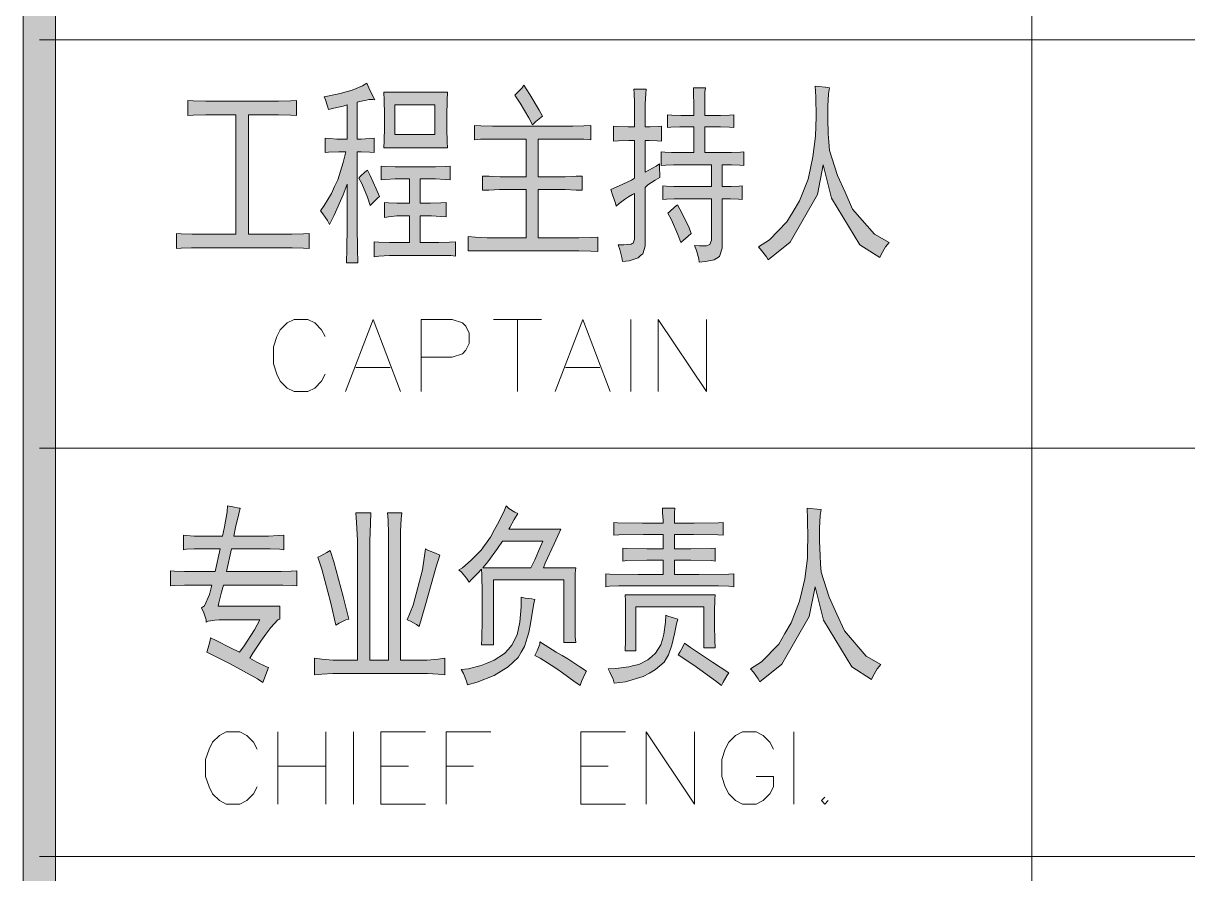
# Model space of a CAD drawing. Header units: millimetres. Extents: x 0 to 414, y 0 to 292.
# Drawn here: x 354.72 to 371.81, y 92.02 to 104.51 of the extents above; entities that cross this region are included whole.
import ezdxf

# ---------------------------------------------------------------- set-up
doc = ezdxf.new("R2010")
doc.units = ezdxf.units.MM

msp = doc.modelspace()

# ---------------------------------------------------------------- hatches: boundary and pattern name
h = msp.add_hatch(color=0)
h.dxf.hatch_style = 2
h.paths.add_polyline_path([(355.194306, 9.846028), (354.721583, 9.846028), (354.721583, 282.620861), (355.194306, 282.620861)])
h = msp.add_hatch(color=0)
h.dxf.hatch_style = 2
h.paths.add_polyline_path([(359.138361, 103.430917), (359.208917, 103.445028), (359.371194, 103.480306), (359.459389, 103.505), (359.547583, 103.529694), (359.699278, 103.593194), (359.762778, 103.632), (359.791, 103.561444), (359.850972, 103.437972), (359.879194, 103.388583), (359.850972, 103.392111), (359.791, 103.392111), (359.75925, 103.381528), (359.7275, 103.374472), (359.660472, 103.360361), (359.621667, 103.353306), (359.621667, 102.810028), (359.678111, 102.810028), (359.805111, 102.817083), (359.872139, 102.824139), (359.872139, 102.612472), (359.805111, 102.616), (359.678111, 102.623056), (359.621667, 102.623056), (359.621667, 101.645861), (359.621667, 101.525917), (359.625194, 101.197833), (359.628722, 100.993222), (359.462917, 100.993222), (359.466444, 101.197833), (359.4735, 101.518861), (359.4735, 101.635278), (359.4735, 102.146806), (359.413528, 101.991583), (359.283, 101.69525), (359.212444, 101.557667), (359.184222, 101.614111), (359.117194, 101.712889), (359.081917, 101.75875), (359.138361, 101.836361), (359.244194, 102.01275), (359.290056, 102.111528), (359.335917, 102.213833), (359.417056, 102.467833), (359.455861, 102.623056), (359.350028, 102.623056), (359.198333, 102.616), (359.148944, 102.612472), (359.148944, 102.824139), (359.2195, 102.817083), (359.321806, 102.810028), (359.357083, 102.810028), (359.4735, 102.810028), (359.4735, 103.310972), (359.417056, 103.293333), (359.279472, 103.261583), (359.198333, 103.243944), (359.184222, 103.293333), (359.156, 103.388583)])
h = msp.add_hatch(color=0)
h.dxf.hatch_style = 2
h.paths.add_polyline_path([(362.193417, 103.021694), (362.1405, 103.120472), (362.0135, 103.339194), (361.932361, 103.455611), (361.974694, 103.494417), (362.041722, 103.564972), (362.066417, 103.60025), (362.154611, 103.466194), (362.292194, 103.236889), (362.341583, 103.145167), (362.316889, 103.127528), (362.242806, 103.067556)])
h = msp.add_hatch(color=0)
h.dxf.hatch_style = 2
h.paths.add_polyline_path([(363.689194, 103.265111), (363.689194, 103.342722), (363.685667, 103.483833), (363.682139, 103.543806), (363.862056, 103.543806), (363.855, 103.476778), (363.847944, 103.328611), (363.847944, 103.243944), (363.847944, 102.989944), (363.9185, 102.989944), (364.038444, 102.993472), (364.087833, 103.000528), (364.087833, 102.778278), (364.024333, 102.785333), (363.904389, 102.788861), (363.847944, 102.788861), (363.847944, 102.323194), (363.900861, 102.351417), (364.006694, 102.411389), (364.056083, 102.446667), (364.056083, 102.383167), (364.059611, 102.284389), (364.063139, 102.245583), (363.992583, 102.206778), (363.883222, 102.136222), (363.847944, 102.100944), (363.847944, 101.31425), (363.847944, 101.236639), (363.812667, 101.127278), (363.777389, 101.099056), (363.742111, 101.067306), (363.611583, 101.024972), (363.512806, 101.014389), (363.50575, 101.070833), (363.474, 101.190778), (363.449306, 101.257806), (363.533972, 101.257806), (363.639806, 101.268389), (363.653917, 101.275444), (363.671556, 101.2825), (363.689194, 101.342472), (363.689194, 101.391861), (363.689194, 102.01275), (363.660972, 101.995111), (363.601, 101.959833), (363.572778, 101.942194), (363.544556, 101.921028), (363.466944, 101.864583), (363.421083, 101.825778), (363.4105, 101.868111), (363.368167, 101.991583), (363.339944, 102.069194), (363.466944, 102.122111), (363.643333, 102.206778), (363.689194, 102.235), (363.689194, 102.788861), (363.604528, 102.788861), (363.452833, 102.785333), (363.382278, 102.778278), (363.382278, 103.000528), (363.44225, 102.993472), (363.597472, 102.989944), (363.689194, 102.989944)])
h = msp.add_hatch(color=0)
h.dxf.hatch_style = 2
h.paths.add_polyline_path([(364.560556, 102.612472), (364.560556, 102.989944), (364.437083, 102.989944), (364.355944, 102.989944), (364.221889, 102.982889), (364.1725, 102.979361), (364.1725, 103.166333), (364.239528, 103.159278), (364.370056, 103.15575), (364.437083, 103.15575), (364.560556, 103.15575), (364.560556, 103.293333), (364.557028, 103.497944), (364.5535, 103.564972), (364.729889, 103.564972), (364.722833, 103.497944), (364.719306, 103.293333), (364.719306, 103.15575), (364.885111, 103.15575), (364.952139, 103.15575), (365.082667, 103.159278), (365.146167, 103.166333), (365.146167, 102.979361), (365.082667, 102.982889), (364.952139, 102.989944), (364.885111, 102.989944), (364.719306, 102.989944), (364.719306, 102.612472), (365.02975, 102.612472), (365.110889, 102.612472), (365.244944, 102.616), (365.294333, 102.623056), (365.294333, 102.421972), (365.234361, 102.429028), (365.110889, 102.432556), (365.043861, 102.432556), (364.976833, 102.432556), (364.976833, 102.111528), (365.036806, 102.111528), (365.107361, 102.111528), (365.223778, 102.118583), (365.269639, 102.122111), (365.269639, 101.924556), (365.216722, 101.928083), (365.100306, 101.935139), (365.036806, 101.935139), (364.976833, 101.935139), (364.976833, 101.303667), (364.976833, 101.208417), (364.938028, 101.088472), (364.899222, 101.063778), (364.860417, 101.039083), (364.729889, 101.010861), (364.638167, 101.003806), (364.634639, 101.053194), (364.599361, 101.176667), (364.571139, 101.247222), (364.645222, 101.243694), (364.744, 101.243694), (364.768694, 101.254278), (364.796917, 101.261333), (364.821611, 101.324833), (364.821611, 101.381278), (364.821611, 101.935139), (364.327722, 101.935139), (364.271278, 101.935139), (364.158389, 101.928083), (364.105472, 101.924556), (364.105472, 102.122111), (364.154861, 102.118583), (364.26775, 102.111528), (364.327722, 102.111528), (364.821611, 102.111528), (364.821611, 102.432556), (364.303028, 102.432556), (364.264222, 102.432556), (364.151333, 102.429028), (364.080778, 102.421972), (364.080778, 102.623056), (364.133694, 102.616), (364.232472, 102.612472), (364.278333, 102.612472)])
h = msp.add_hatch(color=0)
h.dxf.hatch_style = 2
h.paths.add_polyline_path([(365.509528, 101.226056), (365.671806, 101.331889), (365.925806, 101.592944), (366.017528, 101.748167), (366.10925, 101.903389), (366.23625, 102.220889), (366.271528, 102.383167), (366.306806, 102.548972), (366.345611, 102.852361), (366.349139, 102.993472), (366.356194, 103.134583), (366.349139, 103.430917), (366.342083, 103.586139), (366.387944, 103.582611), (366.49025, 103.572028), (366.550222, 103.564972), (366.536111, 103.476778), (366.525528, 103.293333), (366.525528, 103.198083), (366.525528, 103.106361), (366.532583, 102.887639), (366.543167, 102.767694), (366.550222, 102.644222), (366.670167, 102.277333), (366.779528, 102.030389), (366.888889, 101.783444), (367.209917, 101.413028), (367.425111, 101.293083), (367.372194, 101.226056), (367.308694, 101.113167), (367.291056, 101.070833), (366.99825, 101.257806), (366.581972, 101.942194), (366.4585, 102.432556), (366.373833, 101.995111), (365.971667, 101.296611), (365.650639, 101.035556), (365.625944, 101.081417), (365.555389, 101.176667)])
h = msp.add_hatch(color=0)
h.dxf.hatch_style = 2
h.paths.add_polyline_path([(358.365778, 103.367417), (358.464556, 103.367417), (358.648, 103.370944), (358.732667, 103.378), (358.732667, 103.15575), (358.648, 103.159278), (358.464556, 103.166333), (358.365778, 103.166333), (358.023583, 103.166333), (358.023583, 101.413028), (358.566861, 101.413028), (358.662111, 101.413028), (358.834972, 101.420083), (358.916111, 101.423611), (358.916111, 101.204889), (358.834972, 101.208417), (358.665639, 101.215472), (358.573917, 101.215472), (357.28275, 101.215472), (357.191028, 101.215472), (357.035806, 101.208417), (356.968778, 101.204889), (356.968778, 101.423611), (357.039333, 101.420083), (357.201611, 101.413028), (357.293333, 101.413028), (357.840139, 101.413028), (357.840139, 103.166333), (357.508528, 103.166333), (357.399167, 103.166333), (357.212194, 103.159278), (357.134583, 103.15575), (357.134583, 103.378), (357.212194, 103.370944), (357.399167, 103.367417), (357.508528, 103.367417)])
h = msp.add_hatch(color=0)
h.paths.add_polyline_path([(360.944583, 103.497944), (360.941056, 103.378), (360.934, 103.15575), (360.934, 103.056972), (360.934, 102.961722), (360.941056, 102.771222), (360.944583, 102.6795), (360.01325, 102.6795), (360.016778, 102.785333), (360.020306, 102.982889), (360.020306, 103.078139), (360.020306, 103.173389), (360.016778, 103.381528), (360.01325, 103.497944)])
h.paths.add_polyline_path([(360.761139, 102.877056), (360.761139, 103.310972), (360.172, 103.310972), (360.172, 102.877056)])
h = msp.add_hatch(color=0)
h.dxf.hatch_style = 2
h.paths.add_polyline_path([(362.715528, 103.000528), (362.782556, 103.000528), (362.948361, 103.004056), (363.047139, 103.011111), (363.047139, 102.799444), (362.948361, 102.8065), (362.782556, 102.810028), (362.715528, 102.810028), (362.274556, 102.810028), (362.274556, 102.256167), (362.606167, 102.256167), (362.673194, 102.256167), (362.831944, 102.263222), (362.923667, 102.26675), (362.923667, 102.058611), (362.831944, 102.062139), (362.673194, 102.069194), (362.606167, 102.069194), (362.274556, 102.069194), (362.274556, 101.360111), (362.800194, 101.360111), (362.874278, 101.360111), (363.047139, 101.363639), (363.149444, 101.370694), (363.149444, 101.159028), (363.047139, 101.166083), (362.874278, 101.169611), (362.800194, 101.169611), (361.2515, 101.169611), (361.2515, 101.381278), (361.350278, 101.370694), (361.530194, 101.360111), (361.607806, 101.360111), (362.101694, 101.360111), (362.101694, 102.069194), (361.777139, 102.069194), (361.710111, 102.069194), (361.551361, 102.062139), (361.459639, 102.058611), (361.459639, 102.26675), (361.558417, 102.263222), (361.717167, 102.256167), (361.777139, 102.256167), (362.101694, 102.256167), (362.101694, 102.810028), (361.685417, 102.810028), (361.597222, 102.810028), (361.427889, 102.8065), (361.343222, 102.799444), (361.343222, 103.011111), (361.434944, 103.004056), (361.607806, 103.000528), (361.692472, 103.000528)])
h = msp.add_hatch(color=0)
h.dxf.hatch_style = 2
h.paths.add_polyline_path([(359.769833, 102.354944), (359.812167, 102.273806), (359.900361, 102.079778), (359.946222, 101.966889), (359.921528, 101.945722), (359.8545, 101.878694), (359.812167, 101.836361), (359.769833, 101.956306), (359.688694, 102.157389), (359.646361, 102.235), (359.671056, 102.263222), (359.734556, 102.323194)])
h = msp.add_hatch(color=0)
h.dxf.hatch_style = 2
h.paths.add_polyline_path([(360.701167, 102.400806), (360.768194, 102.400806), (360.909306, 102.407861), (360.986917, 102.411389), (360.986917, 102.213833), (360.909306, 102.217361), (360.768194, 102.224417), (360.701167, 102.224417), (360.545944, 102.224417), (360.545944, 101.868111), (360.637667, 101.868111), (360.697639, 101.868111), (360.845806, 101.875167), (360.926944, 101.878694), (360.926944, 101.670556), (360.845806, 101.674083), (360.71175, 101.681139), (360.662361, 101.681139), (360.545944, 101.681139), (360.545944, 101.293083), (360.7435, 101.293083), (360.817583, 101.293083), (360.976333, 101.296611), (361.061, 101.303667), (361.061, 101.092), (360.993972, 101.099056), (360.835222, 101.102583), (360.7435, 101.102583), (360.186111, 101.102583), (360.094389, 101.102583), (359.939167, 101.092), (359.872139, 101.081417), (359.872139, 101.303667), (359.939167, 101.296611), (360.094389, 101.293083), (360.186111, 101.293083), (360.387194, 101.293083), (360.387194, 101.681139), (360.270778, 101.681139), (360.20375, 101.681139), (360.080278, 101.670556), (360.020306, 101.656444), (360.020306, 101.878694), (360.080278, 101.875167), (360.20375, 101.868111), (360.270778, 101.868111), (360.387194, 101.868111), (360.387194, 102.224417), (360.253139, 102.224417), (360.179056, 102.224417), (360.037944, 102.217361), (359.970917, 102.213833), (359.970917, 102.411389), (360.037944, 102.407861), (360.179056, 102.400806), (360.253139, 102.400806)])
h = msp.add_hatch(color=0)
h.dxf.hatch_style = 2
h.paths.add_polyline_path([(364.320667, 101.846944), (364.391222, 101.719944), (364.49, 101.508278), (364.52175, 101.423611), (364.479417, 101.384806), (364.405333, 101.321306), (364.370056, 101.293083), (364.327722, 101.4095), (364.232472, 101.624694), (364.179556, 101.723472), (364.207778, 101.748167), (364.278333, 101.808139)])
h = msp.add_hatch(color=0)
h.dxf.hatch_style = 2
h.paths.add_polyline_path([(358.23525, 94.830194), (358.157639, 94.886639), (357.744889, 95.108889), (357.413278, 95.274694), (357.434444, 95.341722), (357.462667, 95.447556), (357.469722, 95.486361), (357.550861, 95.447556), (357.762528, 95.341722), (357.893056, 95.274694), (357.960083, 95.369944), (358.111778, 95.606306), (358.192917, 95.750944), (357.596722, 95.750944), (357.529694, 95.747417), (357.434444, 95.729778), (357.402694, 95.719194), (357.402694, 95.750944), (357.370944, 95.856778), (357.335667, 95.927333), (357.378, 95.955556), (357.452083, 96.121361), (357.487361, 96.262472), (357.162806, 96.262472), (357.085194, 96.262472), (356.940556, 96.255417), (356.880583, 96.251889), (356.880583, 96.470611), (356.940556, 96.467083), (357.085194, 96.460028), (357.162806, 96.460028), (357.53675, 96.460028), (357.610833, 96.795167), (357.296861, 96.795167), (357.229833, 96.795167), (357.116944, 96.788111), (357.071083, 96.781056), (357.071083, 96.992722), (357.116944, 96.989194), (357.229833, 96.982139), (357.296861, 96.982139), (357.646111, 96.982139), (357.674333, 97.116194), (357.713139, 97.338444), (357.720194, 97.426639), (357.797806, 97.409), (357.889528, 97.391361), (357.903639, 97.391361), (357.882472, 97.310222), (357.836611, 97.105611), (357.811917, 96.982139), (358.259944, 96.982139), (358.319917, 96.982139), (358.461028, 96.989194), (358.542167, 96.992722), (358.542167, 96.781056), (358.485722, 96.788111), (358.344611, 96.795167), (358.259944, 96.795167), (357.776639, 96.795167), (357.702556, 96.460028), (358.443389, 96.460028), (358.506889, 96.460028), (358.651528, 96.467083), (358.736194, 96.470611), (358.736194, 96.251889), (358.672694, 96.255417), (358.531583, 96.262472), (358.450444, 96.262472), (357.660222, 96.262472), (357.632, 96.156639), (357.589667, 96.001417), (357.579083, 95.952028), (358.485722, 95.952028), (358.485722, 95.761528), (358.4575, 95.750944), (358.355194, 95.641583), (358.281111, 95.539278), (358.207028, 95.4405), (358.090611, 95.264111), (358.04475, 95.1865), (358.150583, 95.130056), (358.288167, 95.063028), (358.319917, 95.052444)])
h = msp.add_hatch(color=0)
h.paths.add_polyline_path([(361.978222, 97.31375), (361.925306, 97.225556), (361.858278, 97.109139), (361.844167, 97.080917), (362.609694, 97.080917), (362.510917, 96.865722), (362.380389, 96.5835), (362.352167, 96.516472), (362.828417, 96.516472), (362.821361, 96.438861), (362.817833, 96.167222), (362.817833, 95.973194), (362.817833, 95.779167), (362.821361, 95.500472), (362.828417, 95.419333), (362.652028, 95.419333), (362.652028, 96.340083), (361.621917, 96.340083), (361.621917, 95.384056), (361.445528, 95.384056), (361.449056, 95.47225), (361.456111, 95.758), (361.456111, 95.952028), (361.456111, 96.146056), (361.449056, 96.417694), (361.445528, 96.495306), (361.389083, 96.438861), (361.297361, 96.343611), (361.262083, 96.304806), (361.226806, 96.36125), (361.149194, 96.449444), (361.113917, 96.484722), (361.166833, 96.516472), (361.293833, 96.625833), (361.367917, 96.699917), (361.438472, 96.774), (361.576056, 96.9645), (361.636028, 97.077389), (361.699528, 97.190278), (361.784194, 97.363139), (361.805361, 97.426639), (361.844167, 97.387833), (361.932361, 97.331389)])
h.paths.add_polyline_path([(361.752444, 96.904528), (361.681889, 96.798694), (361.53725, 96.604667), (361.463167, 96.516472), (362.168722, 96.516472), (362.225167, 96.632889), (362.309833, 96.826917), (362.345111, 96.904528)])
h = msp.add_hatch(color=0)
h.dxf.hatch_style = 2
h.paths.add_polyline_path([(364.281861, 97.391361), (364.278333, 97.324333), (364.274806, 97.214972), (364.274806, 97.169111), (364.564083, 97.169111), (364.923917, 97.176167), (364.990944, 97.183222), (364.990944, 96.992722), (364.913333, 96.999778), (364.557028, 97.003306), (364.274806, 97.003306), (364.274806, 96.795167), (364.518222, 96.795167), (364.818083, 96.798694), (364.874528, 96.80575), (364.874528, 96.61525), (364.818083, 96.622306), (364.518222, 96.625833), (364.274806, 96.625833), (364.274806, 96.417694), (364.634639, 96.417694), (365.072083, 96.421222), (365.146167, 96.428278), (365.146167, 96.237778), (365.072083, 96.244833), (364.923917, 96.251889), (364.849833, 96.251889), (363.541028, 96.251889), (363.459889, 96.251889), (363.322306, 96.244833), (363.269389, 96.237778), (363.269389, 96.428278), (363.325833, 96.421222), (363.745639, 96.417694), (364.109, 96.417694), (364.109, 96.625833), (363.869111, 96.625833), (363.576306, 96.622306), (363.516333, 96.61525), (363.516333, 96.80575), (363.576306, 96.798694), (363.869111, 96.795167), (364.109, 96.795167), (364.109, 97.003306), (363.819722, 97.003306), (363.459889, 96.999778), (363.385806, 96.992722), (363.385806, 97.183222), (363.44225, 97.176167), (363.805611, 97.169111), (364.109, 97.169111), (364.109, 97.214972), (364.101944, 97.324333), (364.098417, 97.391361)])
h = msp.add_hatch(color=0)
h.dxf.hatch_style = 2
h.paths.add_polyline_path([(365.389583, 95.031278), (365.551861, 95.137111), (365.805861, 95.394639), (365.897583, 95.549861), (365.989306, 95.708611), (366.112778, 96.026111), (366.151583, 96.188389), (366.186861, 96.354194), (366.225667, 96.657583), (366.229194, 96.798694), (366.232722, 96.939806), (366.229194, 97.236139), (366.222139, 97.391361), (366.268, 97.387833), (366.370306, 97.37725), (366.42675, 97.370194), (366.416167, 97.282), (366.402056, 97.098556), (366.402056, 97.003306), (366.402056, 96.911583), (366.412639, 96.692861), (366.419694, 96.572917), (366.42675, 96.449444), (366.546694, 96.082556), (366.656056, 95.835611), (366.768944, 95.588667), (367.089972, 95.21825), (367.301639, 95.098306), (367.25225, 95.031278), (367.185222, 94.918389), (367.167583, 94.876056), (366.878306, 95.063028), (366.462028, 95.747417), (366.338556, 96.237778), (366.253889, 95.800333), (365.851722, 95.101833), (365.530694, 94.840778), (365.506, 94.886639), (365.435444, 94.981889)])
h = msp.add_hatch(color=0)
h.dxf.hatch_style = 2
h.paths.add_polyline_path([(359.82275, 97.324333), (359.815694, 97.169111), (359.808639, 96.904528), (359.808639, 96.795167), (359.808639, 95.161806), (360.080278, 95.161806), (360.080278, 96.925694), (360.080278, 97.013889), (360.073222, 97.214972), (360.066167, 97.324333), (360.274306, 97.324333), (360.263722, 97.236139), (360.256667, 97.049167), (360.256667, 96.950389), (360.256667, 95.161806), (360.581222, 95.161806), (360.64825, 95.161806), (360.810528, 95.175917), (360.905778, 95.1865), (360.905778, 94.943083), (360.810528, 94.953667), (360.651778, 94.96425), (360.588278, 94.96425), (359.325333, 94.96425), (359.265361, 94.96425), (359.099556, 94.953667), (358.993722, 94.943083), (358.993722, 95.1865), (359.099556, 95.175917), (359.261833, 95.161806), (359.318278, 95.161806), (359.625194, 95.161806), (359.625194, 96.80575), (359.625194, 96.922167), (359.611083, 97.183222), (359.6005, 97.324333)])
h = msp.add_hatch(color=0)
h.dxf.hatch_style = 2
h.paths.add_polyline_path([(359.226556, 96.770472), (359.275944, 96.601139), (359.413528, 96.096667), (359.498194, 95.761528), (359.452333, 95.750944), (359.357083, 95.705083), (359.307694, 95.673333), (359.233611, 95.994361), (359.099556, 96.495306), (359.043111, 96.671694), (359.085444, 96.692861), (359.177167, 96.74225)])
h = msp.add_hatch(color=0)
h.dxf.hatch_style = 2
h.paths.add_polyline_path([(360.831694, 96.703444), (360.77525, 96.516472), (360.627083, 95.990833), (360.531833, 95.652167), (360.4895, 95.683917), (360.401306, 95.733306), (360.355444, 95.750944), (360.443639, 95.966139), (360.577694, 96.48825), (360.623556, 96.795167), (360.669417, 96.770472), (360.771722, 96.728139)])
h = msp.add_hatch(color=0)
h.dxf.hatch_style = 2
h.paths.add_polyline_path([(362.228694, 96.050806), (362.214583, 95.994361), (362.182833, 95.814444), (362.161667, 95.690972), (362.1405, 95.563972), (362.073472, 95.359361), (362.027611, 95.278222), (361.98175, 95.200611), (361.833583, 95.0595), (361.734806, 94.996), (361.6325, 94.936028), (361.382028, 94.83725), (361.237389, 94.798444), (361.226806, 94.851361), (361.180944, 94.96425), (361.145667, 95.020694), (361.247972, 95.031278), (361.442, 95.080667), (361.53725, 95.119472), (361.6325, 95.158278), (361.784194, 95.257056), (361.837111, 95.317028), (361.890028, 95.380528), (361.967639, 95.532222), (361.985278, 95.623944), (362.006444, 95.715667), (362.027611, 95.944972), (362.027611, 96.082556), (362.084056, 96.071972), (362.182833, 96.057861)])
h = msp.add_hatch(color=0)
h.dxf.hatch_style = 2
h.paths.add_polyline_path([(364.874528, 96.117833), (364.867472, 96.050806), (364.863944, 95.877944), (364.863944, 95.772111), (364.863944, 95.666278), (364.867472, 95.451083), (364.874528, 95.341722), (364.705194, 95.341722), (364.705194, 95.941444), (363.706833, 95.941444), (363.706833, 95.295861), (363.551611, 95.295861), (363.555139, 95.447556), (363.558667, 95.680389), (363.558667, 95.761528), (363.558667, 95.849722), (363.555139, 96.029639), (363.551611, 96.117833)])
h = msp.add_hatch(color=0)
h.dxf.hatch_style = 2
h.paths.add_polyline_path([(363.301139, 95.031278), (363.417556, 95.034806), (363.608056, 95.0595), (363.678611, 95.080667), (363.752694, 95.098306), (363.883222, 95.165333), (363.943194, 95.214722), (363.999639, 95.260583), (364.07725, 95.384056), (364.098417, 95.461667), (364.119583, 95.539278), (364.144278, 95.719194), (364.147806, 95.817972), (364.179556, 95.807389), (364.264222, 95.779167), (364.324194, 95.761528), (364.306556, 95.6945), (364.274806, 95.546333), (364.257167, 95.461667), (364.239528, 95.380528), (364.190139, 95.239417), (364.158389, 95.1865), (364.123111, 95.130056), (363.999639, 95.020694), (363.907917, 94.967778), (363.816194, 94.918389), (363.558667, 94.840778), (363.392861, 94.819611), (363.375222, 94.879583), (363.329361, 94.985417)])
h = msp.add_hatch(color=0)
h.dxf.hatch_style = 2
h.paths.add_polyline_path([(362.302778, 95.429917), (362.380389, 95.380528), (362.542667, 95.278222), (362.627333, 95.228833), (362.712, 95.179444), (362.888389, 95.063028), (362.983639, 94.996), (362.958944, 94.953667), (362.913083, 94.847833), (362.891917, 94.787861), (362.800194, 94.851361), (362.630861, 94.974833), (362.549722, 95.031278), (362.468583, 95.084194), (362.306306, 95.1865), (362.228694, 95.228833), (362.260444, 95.295861), (362.29925, 95.394639)])
h = msp.add_hatch(color=0)
h.dxf.hatch_style = 2
h.paths.add_polyline_path([(364.422972, 95.40875), (364.511167, 95.34525), (364.835722, 95.130056), (365.072083, 94.974833), (365.043861, 94.928972), (364.990944, 94.83725), (364.96625, 94.787861), (364.878056, 94.858417), (364.560556, 95.084194), (364.33125, 95.239417), (364.352417, 95.274694), (364.398278, 95.355833)])

# ---------------------------------------------------------------- linework, layer by layer
at = {"color": 0, "lineweight": 0}
for points in [[(355.194306, 9.846028), (354.721583, 9.846028), (354.721583, 282.620861), (355.194306, 282.620861)], [(359.138361, 103.430917), (359.208917, 103.445028), (359.371194, 103.480306), (359.459389, 103.505), (359.547583, 103.529694), (359.699278, 103.593194), (359.762778, 103.632), (359.791, 103.561444), (359.850972, 103.437972), (359.879194, 103.388583), (359.850972, 103.392111), (359.791, 103.392111), (359.75925, 103.381528), (359.7275, 103.374472), (359.660472, 103.360361), (359.621667, 103.353306), (359.621667, 102.810028), (359.678111, 102.810028), (359.805111, 102.817083), (359.872139, 102.824139), (359.872139, 102.612472), (359.805111, 102.616), (359.678111, 102.623056), (359.621667, 102.623056), (359.621667, 101.645861), (359.621667, 101.525917), (359.625194, 101.197833), (359.628722, 100.993222), (359.462917, 100.993222), (359.466444, 101.197833), (359.4735, 101.518861), (359.4735, 101.635278), (359.4735, 102.146806), (359.413528, 101.991583), (359.283, 101.69525), (359.212444, 101.557667), (359.184222, 101.614111), (359.117194, 101.712889), (359.081917, 101.75875), (359.138361, 101.836361), (359.244194, 102.01275), (359.290056, 102.111528), (359.335917, 102.213833), (359.417056, 102.467833), (359.455861, 102.623056), (359.350028, 102.623056), (359.198333, 102.616), (359.148944, 102.612472), (359.148944, 102.824139), (359.2195, 102.817083), (359.321806, 102.810028), (359.357083, 102.810028), (359.4735, 102.810028), (359.4735, 103.310972), (359.417056, 103.293333), (359.279472, 103.261583), (359.198333, 103.243944), (359.184222, 103.293333), (359.156, 103.388583)], [(362.193417, 103.021694), (362.1405, 103.120472), (362.0135, 103.339194), (361.932361, 103.455611), (361.974694, 103.494417), (362.041722, 103.564972), (362.066417, 103.60025), (362.154611, 103.466194), (362.292194, 103.236889), (362.341583, 103.145167), (362.316889, 103.127528), (362.242806, 103.067556)], [(363.689194, 103.265111), (363.689194, 103.342722), (363.685667, 103.483833), (363.682139, 103.543806), (363.862056, 103.543806), (363.855, 103.476778), (363.847944, 103.328611), (363.847944, 103.243944), (363.847944, 102.989944), (363.9185, 102.989944), (364.038444, 102.993472), (364.087833, 103.000528), (364.087833, 102.778278), (364.024333, 102.785333), (363.904389, 102.788861), (363.847944, 102.788861), (363.847944, 102.323194), (363.900861, 102.351417), (364.006694, 102.411389), (364.056083, 102.446667), (364.056083, 102.383167), (364.059611, 102.284389), (364.063139, 102.245583), (363.992583, 102.206778), (363.883222, 102.136222), (363.847944, 102.100944), (363.847944, 101.31425), (363.847944, 101.236639), (363.812667, 101.127278), (363.777389, 101.099056), (363.742111, 101.067306), (363.611583, 101.024972), (363.512806, 101.014389), (363.50575, 101.070833), (363.474, 101.190778), (363.449306, 101.257806), (363.533972, 101.257806), (363.639806, 101.268389), (363.653917, 101.275444), (363.671556, 101.2825), (363.689194, 101.342472), (363.689194, 101.391861), (363.689194, 102.01275), (363.660972, 101.995111), (363.601, 101.959833), (363.572778, 101.942194), (363.544556, 101.921028), (363.466944, 101.864583), (363.421083, 101.825778), (363.4105, 101.868111), (363.368167, 101.991583), (363.339944, 102.069194), (363.466944, 102.122111), (363.643333, 102.206778), (363.689194, 102.235), (363.689194, 102.788861), (363.604528, 102.788861), (363.452833, 102.785333), (363.382278, 102.778278), (363.382278, 103.000528), (363.44225, 102.993472), (363.597472, 102.989944), (363.689194, 102.989944)], [(364.560556, 102.612472), (364.560556, 102.989944), (364.437083, 102.989944), (364.355944, 102.989944), (364.221889, 102.982889), (364.1725, 102.979361), (364.1725, 103.166333), (364.239528, 103.159278), (364.370056, 103.15575), (364.437083, 103.15575), (364.560556, 103.15575), (364.560556, 103.293333), (364.557028, 103.497944), (364.5535, 103.564972), (364.729889, 103.564972), (364.722833, 103.497944), (364.719306, 103.293333), (364.719306, 103.15575), (364.885111, 103.15575), (364.952139, 103.15575), (365.082667, 103.159278), (365.146167, 103.166333), (365.146167, 102.979361), (365.082667, 102.982889), (364.952139, 102.989944), (364.885111, 102.989944), (364.719306, 102.989944), (364.719306, 102.612472), (365.02975, 102.612472), (365.110889, 102.612472), (365.244944, 102.616), (365.294333, 102.623056), (365.294333, 102.421972), (365.234361, 102.429028), (365.110889, 102.432556), (365.043861, 102.432556), (364.976833, 102.432556), (364.976833, 102.111528), (365.036806, 102.111528), (365.107361, 102.111528), (365.223778, 102.118583), (365.269639, 102.122111), (365.269639, 101.924556), (365.216722, 101.928083), (365.100306, 101.935139), (365.036806, 101.935139), (364.976833, 101.935139), (364.976833, 101.303667), (364.976833, 101.208417), (364.938028, 101.088472), (364.899222, 101.063778), (364.860417, 101.039083), (364.729889, 101.010861), (364.638167, 101.003806), (364.634639, 101.053194), (364.599361, 101.176667), (364.571139, 101.247222), (364.645222, 101.243694), (364.744, 101.243694), (364.768694, 101.254278), (364.796917, 101.261333), (364.821611, 101.324833), (364.821611, 101.381278), (364.821611, 101.935139), (364.327722, 101.935139), (364.271278, 101.935139), (364.158389, 101.928083), (364.105472, 101.924556), (364.105472, 102.122111), (364.154861, 102.118583), (364.26775, 102.111528), (364.327722, 102.111528), (364.821611, 102.111528), (364.821611, 102.432556), (364.303028, 102.432556), (364.264222, 102.432556), (364.151333, 102.429028), (364.080778, 102.421972), (364.080778, 102.623056), (364.133694, 102.616), (364.232472, 102.612472), (364.278333, 102.612472)], [(365.509528, 101.226056), (365.671806, 101.331889), (365.925806, 101.592944), (366.017528, 101.748167), (366.10925, 101.903389), (366.23625, 102.220889), (366.271528, 102.383167), (366.306806, 102.548972), (366.345611, 102.852361), (366.349139, 102.993472), (366.356194, 103.134583), (366.349139, 103.430917), (366.342083, 103.586139), (366.387944, 103.582611), (366.49025, 103.572028), (366.550222, 103.564972), (366.536111, 103.476778), (366.525528, 103.293333), (366.525528, 103.198083), (366.525528, 103.106361), (366.532583, 102.887639), (366.543167, 102.767694), (366.550222, 102.644222), (366.670167, 102.277333), (366.779528, 102.030389), (366.888889, 101.783444), (367.209917, 101.413028), (367.425111, 101.293083), (367.372194, 101.226056), (367.308694, 101.113167), (367.291056, 101.070833), (366.99825, 101.257806), (366.581972, 101.942194), (366.4585, 102.432556), (366.373833, 101.995111), (365.971667, 101.296611), (365.650639, 101.035556), (365.625944, 101.081417), (365.555389, 101.176667)], [(358.365778, 103.367417), (358.464556, 103.367417), (358.648, 103.370944), (358.732667, 103.378), (358.732667, 103.15575), (358.648, 103.159278), (358.464556, 103.166333), (358.365778, 103.166333), (358.023583, 103.166333), (358.023583, 101.413028), (358.566861, 101.413028), (358.662111, 101.413028), (358.834972, 101.420083), (358.916111, 101.423611), (358.916111, 101.204889), (358.834972, 101.208417), (358.665639, 101.215472), (358.573917, 101.215472), (357.28275, 101.215472), (357.191028, 101.215472), (357.035806, 101.208417), (356.968778, 101.204889), (356.968778, 101.423611), (357.039333, 101.420083), (357.201611, 101.413028), (357.293333, 101.413028), (357.840139, 101.413028), (357.840139, 103.166333), (357.508528, 103.166333), (357.399167, 103.166333), (357.212194, 103.159278), (357.134583, 103.15575), (357.134583, 103.378), (357.212194, 103.370944), (357.399167, 103.367417), (357.508528, 103.367417)], [(360.944583, 103.497944), (360.941056, 103.378), (360.934, 103.15575), (360.934, 103.056972), (360.934, 102.961722), (360.941056, 102.771222), (360.944583, 102.6795), (360.01325, 102.6795), (360.016778, 102.785333), (360.020306, 102.982889), (360.020306, 103.078139), (360.020306, 103.173389), (360.016778, 103.381528), (360.01325, 103.497944)], [(360.761139, 102.877056), (360.761139, 103.310972), (360.172, 103.310972), (360.172, 102.877056)], [(362.715528, 103.000528), (362.782556, 103.000528), (362.948361, 103.004056), (363.047139, 103.011111), (363.047139, 102.799444), (362.948361, 102.8065), (362.782556, 102.810028), (362.715528, 102.810028), (362.274556, 102.810028), (362.274556, 102.256167), (362.606167, 102.256167), (362.673194, 102.256167), (362.831944, 102.263222), (362.923667, 102.26675), (362.923667, 102.058611), (362.831944, 102.062139), (362.673194, 102.069194), (362.606167, 102.069194), (362.274556, 102.069194), (362.274556, 101.360111), (362.800194, 101.360111), (362.874278, 101.360111), (363.047139, 101.363639), (363.149444, 101.370694), (363.149444, 101.159028), (363.047139, 101.166083), (362.874278, 101.169611), (362.800194, 101.169611), (361.2515, 101.169611), (361.2515, 101.381278), (361.350278, 101.370694), (361.530194, 101.360111), (361.607806, 101.360111), (362.101694, 101.360111), (362.101694, 102.069194), (361.777139, 102.069194), (361.710111, 102.069194), (361.551361, 102.062139), (361.459639, 102.058611), (361.459639, 102.26675), (361.558417, 102.263222), (361.717167, 102.256167), (361.777139, 102.256167), (362.101694, 102.256167), (362.101694, 102.810028), (361.685417, 102.810028), (361.597222, 102.810028), (361.427889, 102.8065), (361.343222, 102.799444), (361.343222, 103.011111), (361.434944, 103.004056), (361.607806, 103.000528), (361.692472, 103.000528)], [(359.769833, 102.354944), (359.812167, 102.273806), (359.900361, 102.079778), (359.946222, 101.966889), (359.921528, 101.945722), (359.8545, 101.878694), (359.812167, 101.836361), (359.769833, 101.956306), (359.688694, 102.157389), (359.646361, 102.235), (359.671056, 102.263222), (359.734556, 102.323194)], [(360.701167, 102.400806), (360.768194, 102.400806), (360.909306, 102.407861), (360.986917, 102.411389), (360.986917, 102.213833), (360.909306, 102.217361), (360.768194, 102.224417), (360.701167, 102.224417), (360.545944, 102.224417), (360.545944, 101.868111), (360.637667, 101.868111), (360.697639, 101.868111), (360.845806, 101.875167), (360.926944, 101.878694), (360.926944, 101.670556), (360.845806, 101.674083), (360.71175, 101.681139), (360.662361, 101.681139), (360.545944, 101.681139), (360.545944, 101.293083), (360.7435, 101.293083), (360.817583, 101.293083), (360.976333, 101.296611), (361.061, 101.303667), (361.061, 101.092), (360.993972, 101.099056), (360.835222, 101.102583), (360.7435, 101.102583), (360.186111, 101.102583), (360.094389, 101.102583), (359.939167, 101.092), (359.872139, 101.081417), (359.872139, 101.303667), (359.939167, 101.296611), (360.094389, 101.293083), (360.186111, 101.293083), (360.387194, 101.293083), (360.387194, 101.681139), (360.270778, 101.681139), (360.20375, 101.681139), (360.080278, 101.670556), (360.020306, 101.656444), (360.020306, 101.878694), (360.080278, 101.875167), (360.20375, 101.868111), (360.270778, 101.868111), (360.387194, 101.868111), (360.387194, 102.224417), (360.253139, 102.224417), (360.179056, 102.224417), (360.037944, 102.217361), (359.970917, 102.213833), (359.970917, 102.411389), (360.037944, 102.407861), (360.179056, 102.400806), (360.253139, 102.400806)], [(364.320667, 101.846944), (364.391222, 101.719944), (364.49, 101.508278), (364.52175, 101.423611), (364.479417, 101.384806), (364.405333, 101.321306), (364.370056, 101.293083), (364.327722, 101.4095), (364.232472, 101.624694), (364.179556, 101.723472), (364.207778, 101.748167), (364.278333, 101.808139)], [(358.23525, 94.830194), (358.157639, 94.886639), (357.744889, 95.108889), (357.413278, 95.274694), (357.434444, 95.341722), (357.462667, 95.447556), (357.469722, 95.486361), (357.550861, 95.447556), (357.762528, 95.341722), (357.893056, 95.274694), (357.960083, 95.369944), (358.111778, 95.606306), (358.192917, 95.750944), (357.596722, 95.750944), (357.529694, 95.747417), (357.434444, 95.729778), (357.402694, 95.719194), (357.402694, 95.750944), (357.370944, 95.856778), (357.335667, 95.927333), (357.378, 95.955556), (357.452083, 96.121361), (357.487361, 96.262472), (357.162806, 96.262472), (357.085194, 96.262472), (356.940556, 96.255417), (356.880583, 96.251889), (356.880583, 96.470611), (356.940556, 96.467083), (357.085194, 96.460028), (357.162806, 96.460028), (357.53675, 96.460028), (357.610833, 96.795167), (357.296861, 96.795167), (357.229833, 96.795167), (357.116944, 96.788111), (357.071083, 96.781056), (357.071083, 96.992722), (357.116944, 96.989194), (357.229833, 96.982139), (357.296861, 96.982139), (357.646111, 96.982139), (357.674333, 97.116194), (357.713139, 97.338444), (357.720194, 97.426639), (357.797806, 97.409), (357.889528, 97.391361), (357.903639, 97.391361), (357.882472, 97.310222), (357.836611, 97.105611), (357.811917, 96.982139), (358.259944, 96.982139), (358.319917, 96.982139), (358.461028, 96.989194), (358.542167, 96.992722), (358.542167, 96.781056), (358.485722, 96.788111), (358.344611, 96.795167), (358.259944, 96.795167), (357.776639, 96.795167), (357.702556, 96.460028), (358.443389, 96.460028), (358.506889, 96.460028), (358.651528, 96.467083), (358.736194, 96.470611), (358.736194, 96.251889), (358.672694, 96.255417), (358.531583, 96.262472), (358.450444, 96.262472), (357.660222, 96.262472), (357.632, 96.156639), (357.589667, 96.001417), (357.579083, 95.952028), (358.485722, 95.952028), (358.485722, 95.761528), (358.4575, 95.750944), (358.355194, 95.641583), (358.281111, 95.539278), (358.207028, 95.4405), (358.090611, 95.264111), (358.04475, 95.1865), (358.150583, 95.130056), (358.288167, 95.063028), (358.319917, 95.052444)], [(361.978222, 97.31375), (361.925306, 97.225556), (361.858278, 97.109139), (361.844167, 97.080917), (362.609694, 97.080917), (362.510917, 96.865722), (362.380389, 96.5835), (362.352167, 96.516472), (362.828417, 96.516472), (362.821361, 96.438861), (362.817833, 96.167222), (362.817833, 95.973194), (362.817833, 95.779167), (362.821361, 95.500472), (362.828417, 95.419333), (362.652028, 95.419333), (362.652028, 96.340083), (361.621917, 96.340083), (361.621917, 95.384056), (361.445528, 95.384056), (361.449056, 95.47225), (361.456111, 95.758), (361.456111, 95.952028), (361.456111, 96.146056), (361.449056, 96.417694), (361.445528, 96.495306), (361.389083, 96.438861), (361.297361, 96.343611), (361.262083, 96.304806), (361.226806, 96.36125), (361.149194, 96.449444), (361.113917, 96.484722), (361.166833, 96.516472), (361.293833, 96.625833), (361.367917, 96.699917), (361.438472, 96.774), (361.576056, 96.9645), (361.636028, 97.077389), (361.699528, 97.190278), (361.784194, 97.363139), (361.805361, 97.426639), (361.844167, 97.387833), (361.932361, 97.331389)], [(364.281861, 97.391361), (364.278333, 97.324333), (364.274806, 97.214972), (364.274806, 97.169111), (364.564083, 97.169111), (364.923917, 97.176167), (364.990944, 97.183222), (364.990944, 96.992722), (364.913333, 96.999778), (364.557028, 97.003306), (364.274806, 97.003306), (364.274806, 96.795167), (364.518222, 96.795167), (364.818083, 96.798694), (364.874528, 96.80575), (364.874528, 96.61525), (364.818083, 96.622306), (364.518222, 96.625833), (364.274806, 96.625833), (364.274806, 96.417694), (364.634639, 96.417694), (365.072083, 96.421222), (365.146167, 96.428278), (365.146167, 96.237778), (365.072083, 96.244833), (364.923917, 96.251889), (364.849833, 96.251889), (363.541028, 96.251889), (363.459889, 96.251889), (363.322306, 96.244833), (363.269389, 96.237778), (363.269389, 96.428278), (363.325833, 96.421222), (363.745639, 96.417694), (364.109, 96.417694), (364.109, 96.625833), (363.869111, 96.625833), (363.576306, 96.622306), (363.516333, 96.61525), (363.516333, 96.80575), (363.576306, 96.798694), (363.869111, 96.795167), (364.109, 96.795167), (364.109, 97.003306), (363.819722, 97.003306), (363.459889, 96.999778), (363.385806, 96.992722), (363.385806, 97.183222), (363.44225, 97.176167), (363.805611, 97.169111), (364.109, 97.169111), (364.109, 97.214972), (364.101944, 97.324333), (364.098417, 97.391361)], [(365.389583, 95.031278), (365.551861, 95.137111), (365.805861, 95.394639), (365.897583, 95.549861), (365.989306, 95.708611), (366.112778, 96.026111), (366.151583, 96.188389), (366.186861, 96.354194), (366.225667, 96.657583), (366.229194, 96.798694), (366.232722, 96.939806), (366.229194, 97.236139), (366.222139, 97.391361), (366.268, 97.387833), (366.370306, 97.37725), (366.42675, 97.370194), (366.416167, 97.282), (366.402056, 97.098556), (366.402056, 97.003306), (366.402056, 96.911583), (366.412639, 96.692861), (366.419694, 96.572917), (366.42675, 96.449444), (366.546694, 96.082556), (366.656056, 95.835611), (366.768944, 95.588667), (367.089972, 95.21825), (367.301639, 95.098306), (367.25225, 95.031278), (367.185222, 94.918389), (367.167583, 94.876056), (366.878306, 95.063028), (366.462028, 95.747417), (366.338556, 96.237778), (366.253889, 95.800333), (365.851722, 95.101833), (365.530694, 94.840778), (365.506, 94.886639), (365.435444, 94.981889)], [(359.82275, 97.324333), (359.815694, 97.169111), (359.808639, 96.904528), (359.808639, 96.795167), (359.808639, 95.161806), (360.080278, 95.161806), (360.080278, 96.925694), (360.080278, 97.013889), (360.073222, 97.214972), (360.066167, 97.324333), (360.274306, 97.324333), (360.263722, 97.236139), (360.256667, 97.049167), (360.256667, 96.950389), (360.256667, 95.161806), (360.581222, 95.161806), (360.64825, 95.161806), (360.810528, 95.175917), (360.905778, 95.1865), (360.905778, 94.943083), (360.810528, 94.953667), (360.651778, 94.96425), (360.588278, 94.96425), (359.325333, 94.96425), (359.265361, 94.96425), (359.099556, 94.953667), (358.993722, 94.943083), (358.993722, 95.1865), (359.099556, 95.175917), (359.261833, 95.161806), (359.318278, 95.161806), (359.625194, 95.161806), (359.625194, 96.80575), (359.625194, 96.922167), (359.611083, 97.183222), (359.6005, 97.324333)], [(361.752444, 96.904528), (361.681889, 96.798694), (361.53725, 96.604667), (361.463167, 96.516472), (362.168722, 96.516472), (362.225167, 96.632889), (362.309833, 96.826917), (362.345111, 96.904528)], [(359.226556, 96.770472), (359.275944, 96.601139), (359.413528, 96.096667), (359.498194, 95.761528), (359.452333, 95.750944), (359.357083, 95.705083), (359.307694, 95.673333), (359.233611, 95.994361), (359.099556, 96.495306), (359.043111, 96.671694), (359.085444, 96.692861), (359.177167, 96.74225)], [(360.831694, 96.703444), (360.77525, 96.516472), (360.627083, 95.990833), (360.531833, 95.652167), (360.4895, 95.683917), (360.401306, 95.733306), (360.355444, 95.750944), (360.443639, 95.966139), (360.577694, 96.48825), (360.623556, 96.795167), (360.669417, 96.770472), (360.771722, 96.728139)], [(362.228694, 96.050806), (362.214583, 95.994361), (362.182833, 95.814444), (362.161667, 95.690972), (362.1405, 95.563972), (362.073472, 95.359361), (362.027611, 95.278222), (361.98175, 95.200611), (361.833583, 95.0595), (361.734806, 94.996), (361.6325, 94.936028), (361.382028, 94.83725), (361.237389, 94.798444), (361.226806, 94.851361), (361.180944, 94.96425), (361.145667, 95.020694), (361.247972, 95.031278), (361.442, 95.080667), (361.53725, 95.119472), (361.6325, 95.158278), (361.784194, 95.257056), (361.837111, 95.317028), (361.890028, 95.380528), (361.967639, 95.532222), (361.985278, 95.623944), (362.006444, 95.715667), (362.027611, 95.944972), (362.027611, 96.082556), (362.084056, 96.071972), (362.182833, 96.057861)], [(364.874528, 96.117833), (364.867472, 96.050806), (364.863944, 95.877944), (364.863944, 95.772111), (364.863944, 95.666278), (364.867472, 95.451083), (364.874528, 95.341722), (364.705194, 95.341722), (364.705194, 95.941444), (363.706833, 95.941444), (363.706833, 95.295861), (363.551611, 95.295861), (363.555139, 95.447556), (363.558667, 95.680389), (363.558667, 95.761528), (363.558667, 95.849722), (363.555139, 96.029639), (363.551611, 96.117833)], [(363.301139, 95.031278), (363.417556, 95.034806), (363.608056, 95.0595), (363.678611, 95.080667), (363.752694, 95.098306), (363.883222, 95.165333), (363.943194, 95.214722), (363.999639, 95.260583), (364.07725, 95.384056), (364.098417, 95.461667), (364.119583, 95.539278), (364.144278, 95.719194), (364.147806, 95.817972), (364.179556, 95.807389), (364.264222, 95.779167), (364.324194, 95.761528), (364.306556, 95.6945), (364.274806, 95.546333), (364.257167, 95.461667), (364.239528, 95.380528), (364.190139, 95.239417), (364.158389, 95.1865), (364.123111, 95.130056), (363.999639, 95.020694), (363.907917, 94.967778), (363.816194, 94.918389), (363.558667, 94.840778), (363.392861, 94.819611), (363.375222, 94.879583), (363.329361, 94.985417)], [(362.302778, 95.429917), (362.380389, 95.380528), (362.542667, 95.278222), (362.627333, 95.228833), (362.712, 95.179444), (362.888389, 95.063028), (362.983639, 94.996), (362.958944, 94.953667), (362.913083, 94.847833), (362.891917, 94.787861), (362.800194, 94.851361), (362.630861, 94.974833), (362.549722, 95.031278), (362.468583, 95.084194), (362.306306, 95.1865), (362.228694, 95.228833), (362.260444, 95.295861), (362.29925, 95.394639)], [(364.422972, 95.40875), (364.511167, 95.34525), (364.835722, 95.130056), (365.072083, 94.974833), (365.043861, 94.928972), (364.990944, 94.83725), (364.96625, 94.787861), (364.878056, 94.858417), (364.560556, 95.084194), (364.33125, 95.239417), (364.352417, 95.274694), (364.398278, 95.355833)]]:
    msp.add_lwpolyline(points, close=True, dxfattribs=at)
for points in [[(369.517083, 67.133611), (369.517083, 114.980861)], [(354.957944, 104.267), (404.237472, 104.267)], [(359.148944, 99.910194), (359.096028, 100.008972), (358.99725, 100.111278), (358.894944, 100.160667), (358.693861, 100.160667), (358.591556, 100.111278), (358.492778, 100.008972), (358.443389, 99.910194), (358.390472, 99.7585), (358.390472, 99.508028), (358.443389, 99.356333), (358.492778, 99.254028), (358.591556, 99.151722), (358.693861, 99.102333), (358.894944, 99.102333), (358.99725, 99.151722), (359.096028, 99.254028), (359.148944, 99.356333)], [(359.448806, 99.102333), (359.8545, 100.160667), (360.256667, 99.102333)], [(360.560056, 99.102333), (360.560056, 100.160667), (361.015139, 100.160667), (361.166833, 100.111278), (361.216222, 100.061889), (361.265611, 99.959583), (361.265611, 99.807889), (361.216222, 99.709111), (361.166833, 99.656194), (361.015139, 99.606806), (360.560056, 99.606806)], [(361.618389, 100.160667), (362.323944, 100.160667)], [(361.971167, 100.160667), (361.971167, 99.102333)], [(362.525028, 99.102333), (362.930722, 100.160667), (363.332889, 99.102333)], [(363.636278, 99.102333), (363.636278, 100.160667)], [(364.038444, 99.102333), (364.038444, 100.160667), (364.747528, 99.102333), (364.747528, 100.160667)], [(359.6005, 99.455111), (360.104972, 99.455111)], [(362.676722, 99.455111), (363.181194, 99.455111)], [(354.957944, 98.269778), (404.237472, 98.269778)], [(358.154111, 93.853), (358.101194, 93.955306), (358.002417, 94.054083), (357.900111, 94.107), (357.699028, 94.107), (357.60025, 94.054083), (357.497944, 93.955306), (357.448556, 93.853), (357.395639, 93.701306), (357.395639, 93.450833), (357.448556, 93.299139), (357.497944, 93.196833), (357.60025, 93.098056), (357.699028, 93.045139), (357.900111, 93.045139), (358.002417, 93.098056), (358.101194, 93.196833), (358.154111, 93.299139)], [(358.4575, 93.045139), (358.4575, 94.107)], [(359.163056, 94.107), (359.163056, 93.045139)], [(359.565222, 93.045139), (359.565222, 94.107)], [(359.967389, 93.045139), (359.967389, 94.107), (360.623556, 94.107)], [(360.926944, 93.045139), (360.926944, 94.107), (361.583111, 94.107)], [(362.9025, 93.045139), (362.9025, 94.107), (363.558667, 94.107)], [(363.862056, 93.045139), (363.862056, 94.107), (364.567611, 93.045139), (364.567611, 94.107)], [(365.72825, 93.853), (365.675333, 93.955306), (365.576556, 94.054083), (365.47425, 94.107), (365.273167, 94.107), (365.170861, 94.054083), (365.072083, 93.955306), (365.019167, 93.853), (364.969778, 93.701306), (364.969778, 93.450833), (365.019167, 93.299139), (365.072083, 93.196833), (365.170861, 93.098056), (365.273167, 93.045139), (365.47425, 93.045139), (365.576556, 93.098056), (365.675333, 93.196833), (365.72825, 93.299139), (365.72825, 93.450833), (365.47425, 93.450833)], [(366.028111, 93.045139), (366.028111, 94.107)], [(358.4575, 93.602528), (359.163056, 93.602528)], [(359.967389, 93.602528), (360.373083, 93.602528)], [(360.926944, 93.602528), (361.329111, 93.602528)], [(362.9025, 93.602528), (363.304667, 93.602528)], [(366.483194, 93.147444), (366.433806, 93.098056), (366.483194, 93.045139), (366.532583, 93.098056)], [(359.967389, 93.045139), (360.623556, 93.045139)], [(362.9025, 93.045139), (363.558667, 93.045139)], [(354.957944, 92.276083), (404.237472, 92.276083)]]:
    msp.add_lwpolyline(points, dxfattribs=at)

doc.saveas('drawing.dxf')
